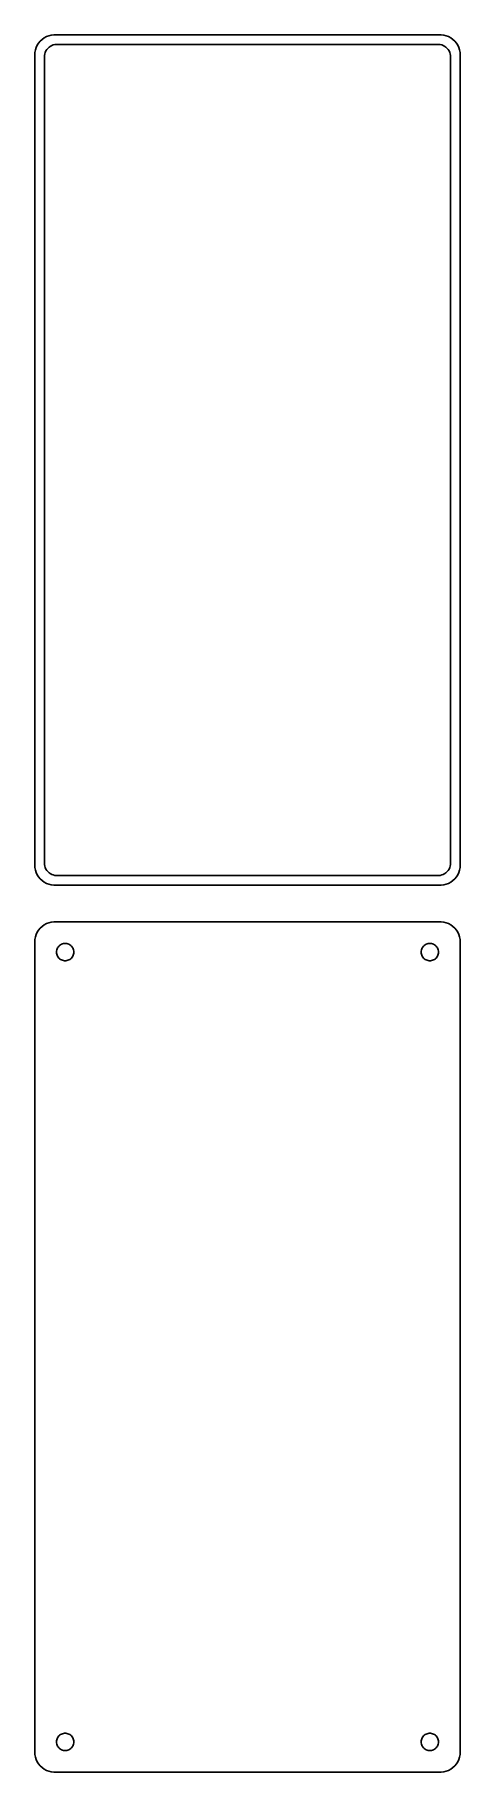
# Model space of a CAD drawing. Header units: metres. Extents: x -52 to 52, y 333 to 762.
import ezdxf

# ---------------------------------------------------------------- set-up
doc = ezdxf.new("R2010")
doc.units = ezdxf.units.M

msp = doc.modelspace()

# ---------------------------------------------------------------- linework, layer by layer
for p, q in [((-51.8815, 759.409), (-52.1489, 758.841)), ((-51.5451, 759.939), (-51.8815, 759.409)), ((-51.1448, 760.423), (-51.5451, 759.939)), ((-50.6871, 760.853), (-51.1448, 760.423)), ((-50.1791, 761.222), (-50.6871, 760.853)), ((-49.6289, 761.524), (-50.1791, 761.222)), ((-49.0451, 761.755), (-49.6289, 761.524)), ((-48.4369, 761.911), (-49.0451, 761.755)), ((-48.668, 759.128), (-48.3254, 759.317)), ((-47.8139, 761.99), (-48.4369, 761.911)), ((-48.3254, 759.317), (-47.9619, 759.461)), ((-47.9619, 759.461), (-47.5833, 759.558)), ((47.8139, 761.99), (-47.8139, 761.99)), ((-47.5833, 759.558), (-47.1954, 759.607)), ((-47.1954, 759.607), (47.1954, 759.607)), ((47.1954, 759.607), (47.5833, 759.558)), ((47.5833, 759.558), (47.9619, 759.461)), ((48.4369, 761.911), (47.8139, 761.99)), ((47.9619, 759.461), (48.3254, 759.317)), ((48.3254, 759.317), (48.668, 759.128)), ((49.0451, 761.755), (48.4369, 761.911)), ((49.6289, 761.524), (49.0451, 761.755)), ((50.1791, 761.222), (49.6289, 761.524)), ((50.6871, 760.853), (50.1791, 761.222)), ((51.1448, 760.423), (50.6871, 760.853)), ((51.5451, 759.939), (51.1448, 760.423)), ((51.8815, 759.409), (51.5451, 759.939)), ((52.1489, 758.841), (51.8815, 759.409)), ((-52.4606, 757.627), (-52.5, 757)), ((-52.5, 757), (-52.5, 557)), ((-52.3429, 758.243), (-52.4606, 757.627)), ((-52.1489, 758.841), (-52.3429, 758.243)), ((-50.1129, 756.5), (-50.0884, 756.89)), ((-50.1129, 557.5), (-50.1129, 756.5)), ((-50.0884, 756.89), (-50.0151, 757.274)), ((-50.0151, 757.274), (-49.8943, 757.646)), ((-49.8943, 757.646), (-49.7279, 758)), ((-49.7279, 758), (-49.5184, 758.33)), ((-49.5184, 758.33), (-49.2692, 758.631)), ((-49.2692, 758.631), (-48.9842, 758.899)), ((-48.9842, 758.899), (-48.668, 759.128)), ((48.668, 759.128), (48.9842, 758.899)), ((48.9842, 758.899), (49.2692, 758.631)), ((49.2692, 758.631), (49.5184, 758.33)), ((49.5184, 758.33), (49.7279, 758)), ((49.7279, 758), (49.8943, 757.646)), ((49.8943, 757.646), (50.0151, 757.274)), ((50.0151, 757.274), (50.0884, 756.89)), ((50.0884, 756.89), (50.1129, 756.5)), ((50.1129, 756.5), (50.1129, 557.5)), ((52.3429, 758.243), (52.1489, 758.841)), ((52.4606, 757.627), (52.3429, 758.243)), ((52.5, 757), (52.4606, 757.627)), ((52.5, 557), (52.5, 757)), ((-52.5, 557), (-52.4606, 556.373)), ((-52.4606, 556.373), (-52.3429, 555.757)), ((-52.3429, 555.757), (-52.1489, 555.159)), ((-52.1489, 555.159), (-51.8815, 554.591)), ((-51.8815, 554.591), (-51.5451, 554.061)), ((-51.5451, 554.061), (-51.1448, 553.577)), ((-51.1448, 553.577), (-50.6871, 553.147)), ((-50.0884, 557.11), (-50.1129, 557.5)), ((-50.0151, 556.726), (-50.0884, 557.11)), ((-49.8943, 556.354), (-50.0151, 556.726)), ((-49.7279, 556), (-49.8943, 556.354)), ((-49.5184, 555.67), (-49.7279, 556)), ((-49.2692, 555.369), (-49.5184, 555.67)), ((-48.9842, 555.101), (-49.2692, 555.369)), ((-48.668, 554.872), (-48.9842, 555.101)), ((-48.3254, 554.683), (-48.668, 554.872)), ((-47.9619, 554.539), (-48.3254, 554.683)), ((-47.5833, 554.442), (-47.9619, 554.539)), ((-47.1954, 554.393), (-47.5833, 554.442)), ((47.1954, 554.393), (-47.1954, 554.393)), ((47.5833, 554.442), (47.1954, 554.393)), ((47.9619, 554.539), (47.5833, 554.442)), ((48.3254, 554.683), (47.9619, 554.539)), ((48.668, 554.872), (48.3254, 554.683)), ((48.9842, 555.101), (48.668, 554.872)), ((49.2692, 555.369), (48.9842, 555.101)), ((49.5184, 555.67), (49.2692, 555.369)), ((49.7279, 556), (49.5184, 555.67)), ((49.8943, 556.354), (49.7279, 556)), ((50.0151, 556.726), (49.8943, 556.354)), ((50.0884, 557.11), (50.0151, 556.726)), ((50.1129, 557.5), (50.0884, 557.11)), ((50.6871, 553.147), (51.1448, 553.577)), ((51.1448, 553.577), (51.5451, 554.061)), ((51.5451, 554.061), (51.8815, 554.591)), ((51.8815, 554.591), (52.1489, 555.159)), ((52.1489, 555.159), (52.3429, 555.757)), ((52.3429, 555.757), (52.4606, 556.373)), ((52.4606, 556.373), (52.5, 557)), ((-50.6871, 553.147), (-50.1791, 552.778)), ((-50.1791, 552.778), (-49.6289, 552.476)), ((-49.6289, 552.476), (-49.0451, 552.245)), ((-49.0451, 552.245), (-48.4369, 552.089)), ((-48.4369, 552.089), (-47.8139, 552.01)), ((-47.8139, 552.01), (47.8139, 552.01)), ((47.8139, 552.01), (48.4369, 552.089)), ((48.4369, 552.089), (49.0451, 552.245)), ((49.0451, 552.245), (49.6289, 552.476)), ((49.6289, 552.476), (50.1791, 552.778)), ((50.1791, 552.778), (50.6871, 553.147)), ((-51.5451, 540.939), (-51.8815, 540.409)), ((-51.1448, 541.423), (-51.5451, 540.939)), ((-50.6871, 541.853), (-51.1448, 541.423)), ((-50.1791, 542.222), (-50.6871, 541.853)), ((-49.6289, 542.524), (-50.1791, 542.222)), ((-49.0451, 542.755), (-49.6289, 542.524)), ((-48.4369, 542.911), (-49.0451, 542.755)), ((-47.8139, 542.99), (-48.4369, 542.911)), ((47.8139, 542.99), (-47.8139, 542.99)), ((48.4369, 542.911), (47.8139, 542.99)), ((49.0451, 542.755), (48.4369, 542.911)), ((49.6289, 542.524), (49.0451, 542.755)), ((50.1791, 542.222), (49.6289, 542.524)), ((50.6871, 541.853), (50.1791, 542.222)), ((51.1448, 541.423), (50.6871, 541.853)), ((51.5451, 540.939), (51.1448, 541.423)), ((51.8815, 540.409), (51.5451, 540.939)), ((-52.4606, 538.627), (-52.5, 538)), ((-52.5, 538), (-52.5, 338)), ((-52.3429, 539.243), (-52.4606, 538.627)), ((-52.1489, 539.841), (-52.3429, 539.243)), ((-51.8815, 540.409), (-52.1489, 539.841)), ((-47.0682, 536.031), (-46.9853, 536.286)), ((-46.9853, 536.286), (-46.8712, 536.529)), ((-46.8712, 536.529), (-46.7275, 536.755)), ((-46.7275, 536.755), (-46.5565, 536.962)), ((-46.5565, 536.962), (-46.3611, 537.145)), ((-46.3611, 537.145), (-46.1441, 537.303)), ((-46.1441, 537.303), (-45.9092, 537.432)), ((-45.9092, 537.432), (-45.6598, 537.531)), ((-45.6598, 537.531), (-45.4001, 537.597)), ((-45.4001, 537.597), (-45.1341, 537.631)), ((-45.1341, 537.631), (-44.8659, 537.631)), ((-44.8659, 537.631), (-44.5999, 537.597)), ((-44.5999, 537.597), (-44.3401, 537.531)), ((-44.3401, 537.531), (-44.0908, 537.432)), ((-44.0908, 537.432), (-43.8559, 537.303)), ((-43.8559, 537.303), (-43.6389, 537.145)), ((-43.6389, 537.145), (-43.4434, 536.962)), ((-43.4434, 536.962), (-43.2725, 536.755)), ((-43.2725, 536.755), (-43.1288, 536.529)), ((-43.1288, 536.529), (-43.0146, 536.286)), ((-43.0146, 536.286), (-42.9318, 536.031)), ((42.9318, 536.031), (43.0146, 536.286)), ((43.0146, 536.286), (43.1288, 536.529)), ((43.1288, 536.529), (43.2725, 536.755)), ((43.2725, 536.755), (43.4434, 536.962)), ((43.4434, 536.962), (43.6389, 537.145)), ((43.6389, 537.145), (43.8559, 537.303)), ((43.8559, 537.303), (44.0908, 537.432)), ((44.0908, 537.432), (44.3401, 537.531)), ((44.3401, 537.531), (44.5999, 537.597)), ((44.5999, 537.597), (44.8659, 537.631)), ((44.8659, 537.631), (45.1341, 537.631)), ((45.1341, 537.631), (45.4001, 537.597)), ((45.4001, 537.597), (45.6598, 537.531)), ((45.6598, 537.531), (45.9092, 537.432)), ((45.9092, 537.432), (46.1441, 537.303)), ((46.1441, 537.303), (46.3611, 537.145)), ((46.3611, 537.145), (46.5565, 536.962)), ((46.5565, 536.962), (46.7275, 536.755)), ((46.7275, 536.755), (46.8712, 536.529)), ((46.8712, 536.529), (46.9853, 536.286)), ((46.9853, 536.286), (47.0682, 536.031)), ((52.1489, 539.841), (51.8815, 540.409)), ((52.3429, 539.243), (52.1489, 539.841)), ((52.4606, 538.627), (52.3429, 539.243)), ((52.5, 538), (52.4606, 538.627)), ((52.5, 338), (52.5, 538)), ((-47.1353, 535.5), (-47.1185, 535.768)), ((-47.1185, 535.232), (-47.1353, 535.5)), ((-47.1185, 535.768), (-47.0682, 536.031)), ((-47.0682, 534.969), (-47.1185, 535.232)), ((-46.9853, 534.714), (-47.0682, 534.969)), ((-46.8712, 534.471), (-46.9853, 534.714)), ((-46.7275, 534.245), (-46.8712, 534.471)), ((-46.5565, 534.038), (-46.7275, 534.245)), ((-46.3611, 533.855), (-46.5565, 534.038)), ((-46.1441, 533.697), (-46.3611, 533.855)), ((-45.9092, 533.568), (-46.1441, 533.697)), ((-45.6598, 533.469), (-45.9092, 533.568)), ((-45.4001, 533.403), (-45.6598, 533.469)), ((-45.1341, 533.369), (-45.4001, 533.403)), ((-44.8659, 533.369), (-45.1341, 533.369)), ((-44.5999, 533.403), (-44.8659, 533.369)), ((-44.3401, 533.469), (-44.5999, 533.403)), ((-44.0908, 533.568), (-44.3401, 533.469)), ((-43.8559, 533.697), (-44.0908, 533.568)), ((-43.6389, 533.855), (-43.8559, 533.697)), ((-43.4434, 534.038), (-43.6389, 533.855)), ((-43.2725, 534.245), (-43.4434, 534.038)), ((-43.1288, 534.471), (-43.2725, 534.245)), ((-43.0146, 534.714), (-43.1288, 534.471)), ((-42.9318, 534.969), (-43.0146, 534.714)), ((-42.9318, 536.031), (-42.8815, 535.768)), ((-42.8815, 535.232), (-42.9318, 534.969)), ((-42.8815, 535.768), (-42.8647, 535.5)), ((-42.8647, 535.5), (-42.8815, 535.232)), ((42.8647, 535.5), (42.8815, 535.768)), ((42.8815, 535.232), (42.8647, 535.5)), ((42.8815, 535.768), (42.9318, 536.031)), ((42.9318, 534.969), (42.8815, 535.232)), ((43.0146, 534.714), (42.9318, 534.969)), ((43.1288, 534.471), (43.0146, 534.714)), ((43.2725, 534.245), (43.1288, 534.471)), ((43.4434, 534.038), (43.2725, 534.245)), ((43.6389, 533.855), (43.4434, 534.038)), ((43.8559, 533.697), (43.6389, 533.855)), ((44.0908, 533.568), (43.8559, 533.697)), ((44.3401, 533.469), (44.0908, 533.568)), ((44.5999, 533.403), (44.3401, 533.469)), ((44.8659, 533.369), (44.5999, 533.403)), ((45.1341, 533.369), (44.8659, 533.369)), ((45.4001, 533.403), (45.1341, 533.369)), ((45.6598, 533.469), (45.4001, 533.403)), ((45.9092, 533.568), (45.6598, 533.469)), ((46.1441, 533.697), (45.9092, 533.568)), ((46.3611, 533.855), (46.1441, 533.697)), ((46.5565, 534.038), (46.3611, 533.855)), ((46.7275, 534.245), (46.5565, 534.038)), ((46.8712, 534.471), (46.7275, 534.245)), ((46.9853, 534.714), (46.8712, 534.471)), ((47.0682, 534.969), (46.9853, 534.714)), ((47.0682, 536.031), (47.1185, 535.768)), ((47.1185, 535.232), (47.0682, 534.969)), ((47.1185, 535.768), (47.1353, 535.5)), ((47.1353, 535.5), (47.1185, 535.232)), ((-47.1353, 340.5), (-47.1185, 340.768)), ((-47.1185, 340.232), (-47.1353, 340.5)), ((-47.1185, 340.768), (-47.0682, 341.031)), ((-47.0682, 339.969), (-47.1185, 340.232)), ((-47.0682, 341.031), (-46.9853, 341.286)), ((-46.9853, 339.714), (-47.0682, 339.969)), ((-46.9853, 341.286), (-46.8712, 341.529)), ((-46.8712, 339.471), (-46.9853, 339.714)), ((-46.8712, 341.529), (-46.7275, 341.755)), ((-46.7275, 339.245), (-46.8712, 339.471)), ((-46.7275, 341.755), (-46.5565, 341.962)), ((-46.5565, 339.038), (-46.7275, 339.245)), ((-46.5565, 341.962), (-46.3611, 342.145)), ((-46.3611, 338.855), (-46.5565, 339.038)), ((-46.3611, 342.145), (-46.1441, 342.303)), ((-46.1441, 342.303), (-45.9092, 342.432)), ((-45.9092, 342.432), (-45.6598, 342.531)), ((-45.6598, 342.531), (-45.4001, 342.597)), ((-45.4001, 342.597), (-45.1341, 342.631)), ((-45.1341, 342.631), (-44.8659, 342.631)), ((-44.8659, 342.631), (-44.5999, 342.597)), ((-44.5999, 342.597), (-44.3401, 342.531)), ((-44.3401, 342.531), (-44.0908, 342.432)), ((-44.0908, 342.432), (-43.8559, 342.303)), ((-43.8559, 342.303), (-43.6389, 342.145)), ((-43.6389, 342.145), (-43.4434, 341.962)), ((-43.4434, 339.038), (-43.6389, 338.855)), ((-43.4434, 341.962), (-43.2725, 341.755)), ((-43.2725, 339.245), (-43.4434, 339.038)), ((-43.2725, 341.755), (-43.1288, 341.529)), ((-43.1288, 339.471), (-43.2725, 339.245)), ((-43.1288, 341.529), (-43.0146, 341.286)), ((-43.0146, 339.714), (-43.1288, 339.471)), ((-43.0146, 341.286), (-42.9318, 341.031)), ((-42.9318, 339.969), (-43.0146, 339.714)), ((-42.9318, 341.031), (-42.8815, 340.768)), ((-42.8815, 340.232), (-42.9318, 339.969)), ((-42.8815, 340.768), (-42.8647, 340.5)), ((-42.8647, 340.5), (-42.8815, 340.232)), ((42.8647, 340.5), (42.8815, 340.768)), ((42.8815, 340.232), (42.8647, 340.5)), ((42.8815, 340.768), (42.9318, 341.031)), ((42.9318, 339.969), (42.8815, 340.232)), ((42.9318, 341.031), (43.0146, 341.286)), ((43.0146, 339.714), (42.9318, 339.969)), ((43.0146, 341.286), (43.1288, 341.529)), ((43.1288, 339.471), (43.0146, 339.714)), ((43.1288, 341.529), (43.2725, 341.755)), ((43.2725, 339.245), (43.1288, 339.471)), ((43.2725, 341.755), (43.4434, 341.962)), ((43.4434, 339.038), (43.2725, 339.245)), ((43.4434, 341.962), (43.6389, 342.145)), ((43.6389, 338.855), (43.4434, 339.038)), ((43.6389, 342.145), (43.8559, 342.303)), ((43.8559, 342.303), (44.0908, 342.432)), ((44.0908, 342.432), (44.3401, 342.531)), ((44.3401, 342.531), (44.5999, 342.597)), ((44.5999, 342.597), (44.8659, 342.631)), ((44.8659, 342.631), (45.1341, 342.631)), ((45.1341, 342.631), (45.4001, 342.597)), ((45.4001, 342.597), (45.6598, 342.531)), ((45.6598, 342.531), (45.9092, 342.432)), ((45.9092, 342.432), (46.1441, 342.303)), ((46.1441, 342.303), (46.3611, 342.145)), ((46.3611, 342.145), (46.5565, 341.962)), ((46.5565, 339.038), (46.3611, 338.855)), ((46.5565, 341.962), (46.7275, 341.755)), ((46.7275, 339.245), (46.5565, 339.038)), ((46.7275, 341.755), (46.8712, 341.529)), ((46.8712, 339.471), (46.7275, 339.245)), ((46.8712, 341.529), (46.9853, 341.286)), ((46.9853, 339.714), (46.8712, 339.471)), ((46.9853, 341.286), (47.0682, 341.031)), ((47.0682, 339.969), (46.9853, 339.714)), ((47.0682, 341.031), (47.1185, 340.768)), ((47.1185, 340.232), (47.0682, 339.969)), ((47.1185, 340.768), (47.1353, 340.5)), ((47.1353, 340.5), (47.1185, 340.232)), ((-52.5, 338), (-52.4606, 337.373)), ((-52.4606, 337.373), (-52.3429, 336.757)), ((-52.3429, 336.757), (-52.1489, 336.159)), ((-52.1489, 336.159), (-51.8815, 335.591)), ((-51.8815, 335.591), (-51.5451, 335.061)), ((-51.5451, 335.061), (-51.1448, 334.577)), ((-46.1441, 338.697), (-46.3611, 338.855)), ((-45.9092, 338.568), (-46.1441, 338.697)), ((-45.6598, 338.469), (-45.9092, 338.568)), ((-45.4001, 338.403), (-45.6598, 338.469)), ((-45.1341, 338.369), (-45.4001, 338.403)), ((-44.8659, 338.369), (-45.1341, 338.369)), ((-44.5999, 338.403), (-44.8659, 338.369)), ((-44.3401, 338.469), (-44.5999, 338.403)), ((-44.0908, 338.568), (-44.3401, 338.469)), ((-43.8559, 338.697), (-44.0908, 338.568)), ((-43.6389, 338.855), (-43.8559, 338.697)), ((43.8559, 338.697), (43.6389, 338.855)), ((44.0908, 338.568), (43.8559, 338.697)), ((44.3401, 338.469), (44.0908, 338.568)), ((44.5999, 338.403), (44.3401, 338.469)), ((44.8659, 338.369), (44.5999, 338.403)), ((45.1341, 338.369), (44.8659, 338.369)), ((45.4001, 338.403), (45.1341, 338.369)), ((45.6598, 338.469), (45.4001, 338.403)), ((45.9092, 338.568), (45.6598, 338.469)), ((46.1441, 338.697), (45.9092, 338.568)), ((46.3611, 338.855), (46.1441, 338.697)), ((51.1448, 334.577), (51.5451, 335.061)), ((51.5451, 335.061), (51.8815, 335.591)), ((51.8815, 335.591), (52.1489, 336.159)), ((52.1489, 336.159), (52.3429, 336.757)), ((52.3429, 336.757), (52.4606, 337.373)), ((52.4606, 337.373), (52.5, 338)), ((-51.1448, 334.577), (-50.6871, 334.147)), ((-50.6871, 334.147), (-50.1791, 333.778)), ((-50.1791, 333.778), (-49.6289, 333.476)), ((-49.6289, 333.476), (-49.0451, 333.245)), ((-49.0451, 333.245), (-48.4369, 333.089)), ((-48.4369, 333.089), (-47.8139, 333.01)), ((-47.8139, 333.01), (47.8139, 333.01)), ((47.8139, 333.01), (48.4369, 333.089)), ((48.4369, 333.089), (49.0451, 333.245)), ((49.0451, 333.245), (49.6289, 333.476)), ((49.6289, 333.476), (50.1791, 333.778)), ((50.1791, 333.778), (50.6871, 334.147)), ((50.6871, 334.147), (51.1448, 334.577))]:
    msp.add_line(p, q)

doc.saveas('drawing.dxf')
